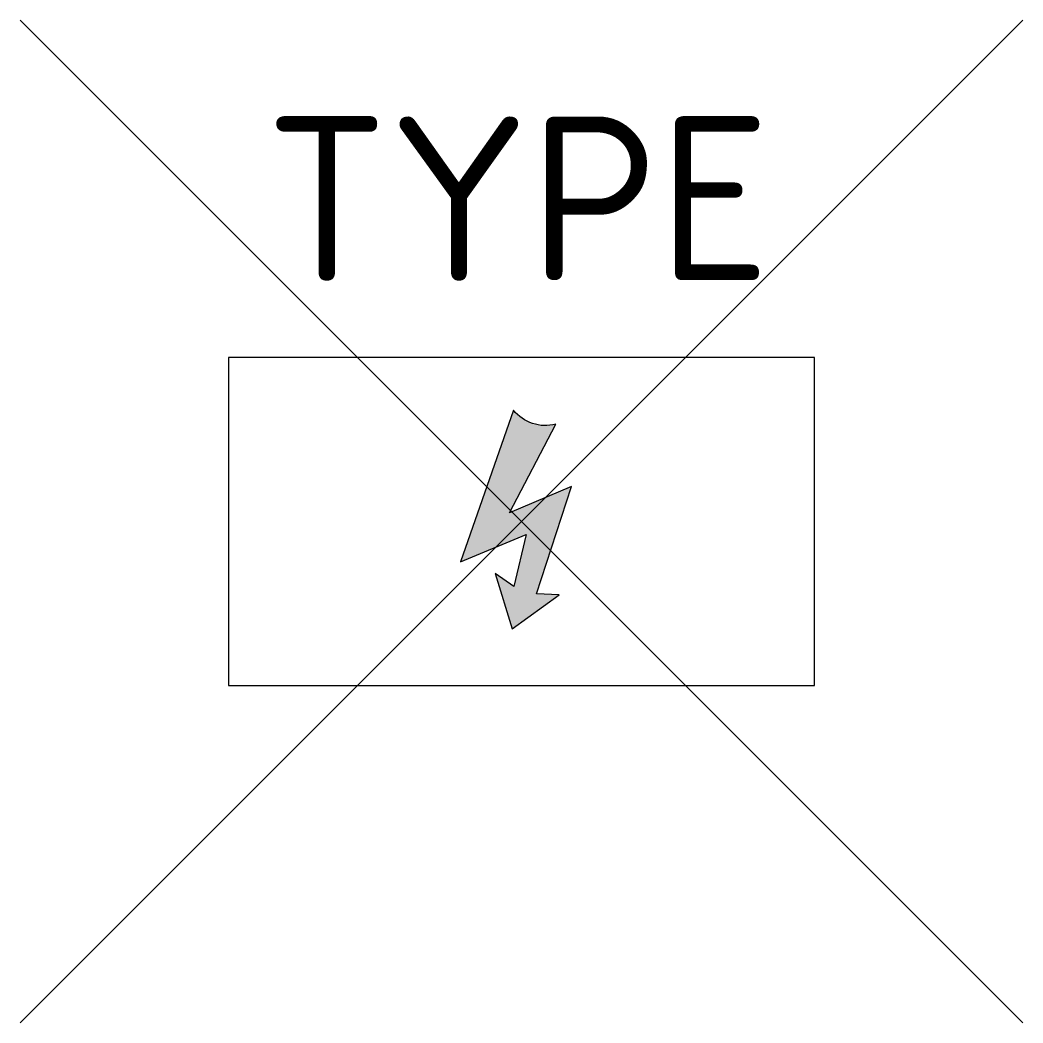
# Model space of a CAD drawing. Extents: x -5.5 to 5.5, y -5.5 to 5.5.
import ezdxf
from ezdxf.enums import TextEntityAlignment as Align

# ---------------------------------------------------------------- set-up
doc = ezdxf.new("R2010")
doc.units = 0
doc.styles.add('NLCS-ISO', font='NLCS-ISO.ttf')

msp = doc.modelspace()

# ---------------------------------------------------------------- hatches: boundary and pattern name
h = msp.add_hatch(color=256)
edge = h.paths.add_edge_path()
edge.add_line((-0.08924164485290983, 1.221454439370421), (-0.667804831294721, -0.4418193929924104))
edge.add_line((-0.667804831294721, -0.4418193929924103), (0.05244705665841509, -0.1410147629616176))
edge.add_line((0.05244705665841514, -0.1410147629616176), (-0.08333819610756926, -0.7131336725806575))
edge.add_line((-0.08333819610756928, -0.7131336725806575), (-0.2899677996291042, -0.571578396273854))
edge.add_line((-0.2899677996291042, -0.571578396273854), (-0.1010500252494759, -1.179086124969266))
edge.add_line((-0.1010500252494759, -1.179086124969266), (0.4129980025813299, -0.8042392349131465))
edge.add_line((0.4129980025813299, -0.8042392349131465), (0.1627177348438933, -0.7945708905323597))
edge.add_line((0.1627177348438933, -0.7945708905323597), (0.5483575119478812, 0.3839197187971065))
edge.add_line((0.5483575119478812, 0.3839197187971065), (-0.1305672689761056, 0.09491069755011139))
edge.add_line((-0.1305672689761056, 0.09491069755011138), (0.3771500838042107, 1.068102890038404))
edge.add_arc((0.2601444907104477, 1.4981509109607), 0.4456810620998012, 218.3774756285966, 285.2203622583666, ccw=False)

# ---------------------------------------------------------------- linework, layer by layer
for p, q in [((3.214285714360553, 1.800407130620442), (-3.214285714360553, 1.800407130620442)), ((-3.214285714360553, 1.800407130620442), (-3.214285714360553, -1.800407130620442)), ((3.214285714360553, -1.800407130620442), (3.214285714360553, 1.800407130620442)), ((-3.214285714360553, -1.800407130620442), (3.214285714360553, -1.800407130620442))]:
    msp.add_line(p, q)
for points in [[(5.5, 5.5), (-5.5, -5.5)], [(-5.5, 5.5), (5.5, -5.5)]]:
    msp.add_lwpolyline(points)
at = {"flags": 128}
msp.add_lwpolyline([(-0.08924164485290983, 1.221454439370421), (-0.667804831294721, -0.4418193929924103), (0.05244705665841514, -0.1410147629616176), (-0.08333819610756928, -0.7131336725806575), (-0.2899677996291042, -0.571578396273854), (-0.1010500252494759, -1.179086124969266), (0.4129980025813299, -0.8042392349131465), (0.1627177348438933, -0.7945708905323597), (0.5483575119478812, 0.3839197187971065), (-0.1305672689761056, 0.09491069755011138), (0.3771500838042107, 1.068102890038404, -0.3002183606488686)], format="xyb", close=True, dxfattribs=at)

# ---------------------------------------------------------------- texts
at = {"style": 'NLCS-ISO'}
msp.add_attdef('TYPE', text='', height=1.8, dxfattribs=at).set_placement((-0.04083388250967574, 3.541260614100582), align=Align.MIDDLE_CENTER)

doc.saveas('drawing.dxf')
